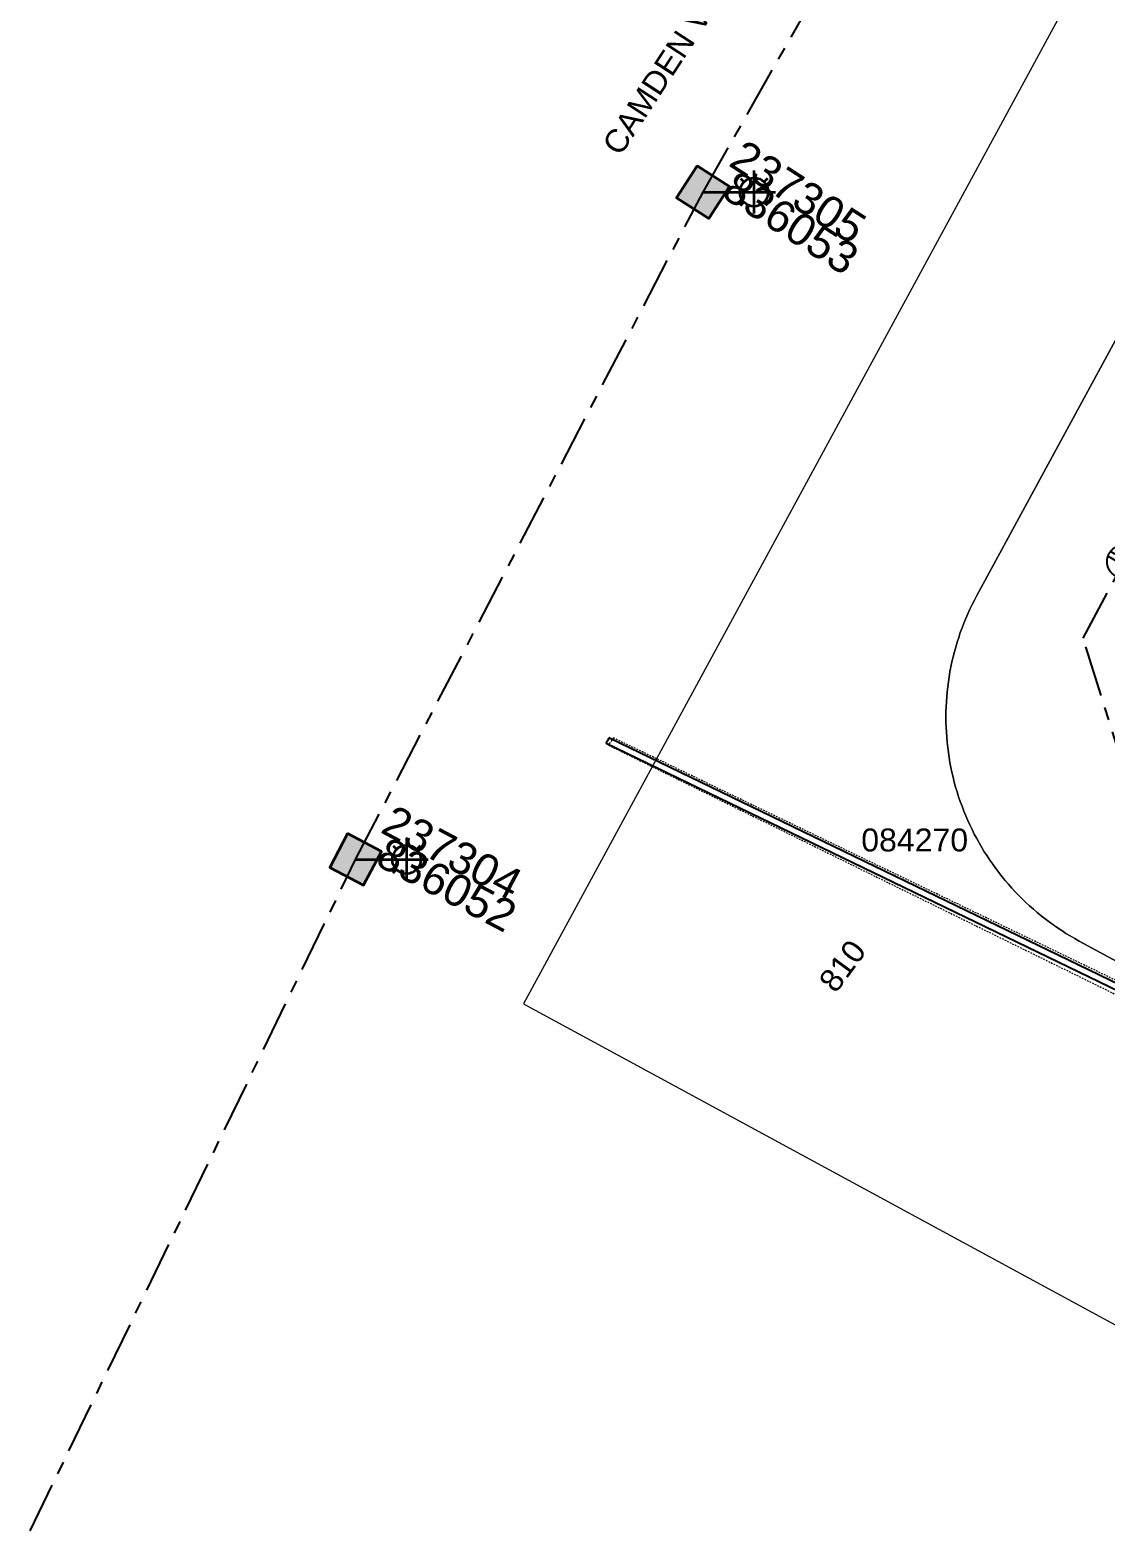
# Model space of a CAD drawing. Header units: metres. Extents: x 293418 to 294566, y 6233478 to 6234177.
# Drawn here: x 293417.8 to 293502.3, y 6233617.9 to 6233735.8 of the extents above; entities that cross this region are included whole.
import ezdxf
from ezdxf.enums import TextEntityAlignment as Align

# ---------------------------------------------------------------- set-up
doc = ezdxf.new("R2010")
doc.units = ezdxf.units.M
for name, pattern in [('Cable Exist UG', [7, 4, -1, 1, -1]), ('DASHED', [19.05, 12.7, -6.35]), ('HIDDEN2', [0.1875, 0.125, -0.0625])]:
    doc.linetypes.add(name, pattern=pattern)
doc.layers.get('0').update_dxf_attribs({"color": 6})
for name, color, linetype, lineweight in [('_User_LV_Exist', 5, 'Continuous', 35), ('Cadastre Land Parcels_SP_EXT', 118, 'Continuous', 15), ('Cadastre Other Property_SP_EXT', 138, 'DASHED', 15), ('Cadastre Roads_SP_EXT', 218, 'Continuous', 15), ('Mains_LV_EXT', 163, 'Continuous', 25), ('Mains_SL_EXT', 131, 'Continuous', 25)]:
    doc.layers.add(name, color=color, linetype=linetype, lineweight=lineweight)
for name, color, linetype in [('Duct_SP_EXT', 30, 'Continuous'), ('Equip_LV_EXT', 7, 'Continuous'), ('Equip_SP_SL_EXT', 7, 'Continuous'), ('SupportsUG_SP_LV_SL_EXT', 7, 'Continuous')]:
    doc.layers.add(name, color=color, linetype=linetype)
doc.layers.add('Features_HIDE', color=1, linetype='Continuous', plot=False)
doc.styles.add('COLUMN_LABEL', font='arial.ttf', dxfattribs={"height": 2})
doc.styles.add('iecARIAL', font='arial.ttf', dxfattribs={"height": 2})
doc.styles.add('POLE_LABEL', font='arial.ttf', dxfattribs={"height": 2})
doc.styles.add('SL_LABEL', font='arial.ttf', dxfattribs={"height": 2})
doc.styles.get("Standard").update_dxf_attribs({"font": 'arial.ttf'})

# ---------------------------------------------------------------- blocks, each defined once
blk = doc.blocks.new('SL_LANTERN_EXT')
at = {"flags": 9}
for tag, p in [('LRATECODE', (-7.4, 0)), ('LOUTREACHVOCAB', (-7.2, 0)), ('LOUTREACH', (-7, 0)), ('LANTNUMBER', (-6.6, 0)), ('LNEW', (-6.4, 0)), ('LMASTVOCAB', (-6.2, 0)), ('LMAST', (-6, 0)), ('LLAMPVOCAB', (-5.8, 0)), ('LLAMP', (-5.6, 0)), ('LEXIST', (-5.4, 0)), ('LCHARGE3PERCENT', (-5.2, 0)), ('LCHARGE3', (-5, 0)), ('LCHARGE2PERCENT', (-4.8, 0)), ('LCHARGE2', (-4.6, 0)), ('LCHARGE1PERCENT', (-4.4, 0)), ('LCHARGE1', (-4.2, 0)), ('LCATEGORY', (-4, 0)), ('LBRACKETVOCAB', (-3.8, 0)), ('LBRACKET', (-3.6, 0)), ('LKINGHEIGHT', (-3.4, 0)), ('CREPLACE', (-3.2, 0)), ('CREMOVE', (-3, 0)), ('CNUMBER', (-2.8, 0)), ('CNEW', (-2.6, 0)), ('CEXIST', (-2.4, 0)), ('USAGE', (-2.2, 0)), ('STATE', (-2, 0)), ('OWNED_BY', (-1.8, 0)), ('ORIENTATION', (-1.6, 0)), ('OPERATING_VOLTAGE', (-1.4, 0)), ('NO_PHASES', (-1.2, 0)), ('LANTERN_TYPE', (-1, 0)), ('LANTERN_PURPOSE', (-0.8, 0)), ('CONTROL_TYPE', (-0.6, 0)), ('CONSTRUCTED_VOLTAGE', (-0.4, 0))]:
    blk.add_attdef(tag, text='', height=0.001, rotation=270, dxfattribs=at).set_placement(p, align=Align.MIDDLE_LEFT)
at = {"style": 'SL_LABEL', "flags": 9}
blk.add_attdef('STREET_CODE', text='', height=0.001, rotation=270, dxfattribs=at).set_placement((0, 0), align=Align.MIDDLE_LEFT)
at = {"flags": 1}
blk.add_attdef('Z', (0, 0), '', height=0.001, rotation=270, dxfattribs=at)
at = {"width": 0.9}
blk.add_attdef('LNUMBER', text='', height=1, dxfattribs=at).set_placement((7, -1), align=Align.MIDDLE_LEFT)
at = {"flags": 9}
for tag, p in [('LREMOVE', (0, -7.6)), ('LREPLACE', (0, -7.8)), ('LTYPE', (0, -8)), ('LTYPEVOCAB', (0, -8.2)), ('LEGEND', (0, -8.4)), ('SUBURB', (0, -8.6)), ('STREETNAME', (0, -8.8)), ('LOCATION', (0, -9)), ('NOTES', (0, -9.2)), ('MAINTAINED_BY', (0, -9.86))]:
    blk.add_attdef(tag, text='', height=0.001, dxfattribs=at).set_placement(p, align=Align.MIDDLE_LEFT)
blk.add_attdef('OPERATED_BY', (0, -9.61), '', height=0.001, dxfattribs=at)
at = {"layer": 'Features_HIDE', "width": 0.9}
blk.add_attdef('ASSET_NUM', text='', height=1, dxfattribs=at).set_placement((7, 1), align=Align.MIDDLE_LEFT)
blk.add_wipeout([(5.69, 0), (5.06, -1.06), (4, -1.69), (2.94, -1.06), (2.31, 0), (2.94, 1.06), (4, 1.69), (5.06, 1.06)])
for p, q in [((4, 1.69), (4, 0)), ((0, 0), (4, 0)), ((2.94, 1.06), (3.2, 0.8)), ((5.06, 1.06), (4.8, 0.8)), ((2.94, -1.06), (3.2, -0.8)), ((4, 0), (5.69, 0)), ((4, 0), (4, -1.69)), ((5.06, -1.06), (4.8, -0.8))]:
    blk.add_line(p, q)
blk.add_circle((4, 0), 1.12)
blk = doc.blocks.new('LV_UG_LINKS_CLOSED_EXT')
at = {"layer": 'Equip_LV_EXT'}
for tag, flags, p in [('ACTUAL_STATUS', 9, (3, -2)), ('CONSTRUCTED_VOLTAGE', 9, (3, -2.2)), ('NO_PHASES', 9, (3, -2.4)), ('OPERATING_VOLTAGE', 9, (3, -2.6)), ('ORIENTATION', 9, (3, -2.8)), ('STATE', 9, (3, -3)), ('SWITCH_TYPE', 9, (3, -3.2)), ('USAGE', 9, (3, -3.4)), ('NOTES', 9, (3, -3.6)), ('OWNED_BY', 9, (3, -3.8)), ('OPERATED_BY', 9, (3, -4)), ('TYPE', 9, (3, -4.6)), ('Z', 1, (3, -4.8)), ('MAINTAINED_BY', 9, (3, -4.2)), ('NUMBER_OF_PHASES', 9, (3, -4.4))]:
    blk.add_attdef(tag, text='', height=0.2, dxfattribs=dict(at, flags=flags)).set_placement(p, align=Align.MIDDLE_LEFT)
blk.add_wipeout([(4, 1.25), (3.97, 1.25), (3.94, 1.25), (3.91, 1.25), (3.88, 1.24), (3.85, 1.24), (3.82, 1.24), (3.79, 1.23), (3.76, 1.23), (3.73, 1.22), (3.7, 1.21), (3.67, 1.2), (3.64, 1.2), (3.61, 1.19), (3.58, 1.18), (3.55, 1.17), (3.52, 1.15), (3.49, 1.14), (3.47, 1.13), (3.44, 1.12), (3.41, 1.1), (3.38, 1.09), (3.36, 1.07), (3.33, 1.06), (3.31, 1.04), (3.28, 1.02), (3.26, 1), (3.23, 0.99), (3.21, 0.97), (3.18, 0.95), (3.16, 0.93), (3.14, 0.91), (3.12, 0.88), (3.09, 0.86), (3.07, 0.84), (3.05, 0.82), (3.03, 0.79), (3.01, 0.77), (3, 0.74), (2.98, 0.72), (2.96, 0.69), (2.94, 0.67), (2.93, 0.64), (2.91, 0.62), (2.9, 0.59), (2.88, 0.56), (2.87, 0.53), (2.86, 0.51), (2.85, 0.48), (2.83, 0.45), (2.82, 0.42), (2.81, 0.39), (2.8, 0.36), (2.8, 0.33), (2.79, 0.3), (2.78, 0.27), (2.77, 0.24), (2.77, 0.21), (2.76, 0.18), (2.76, 0.15), (2.76, 0.12), (2.75, 0.09), (2.75, 0.06), (2.75, 0.03), (2.75, 0), (2.75, -0.03), (2.75, -0.06), (2.75, -0.09), (2.76, -0.12), (2.76, -0.15), (2.76, -0.18), (2.77, -0.21), (2.77, -0.24), (2.78, -0.27), (2.79, -0.3), (2.8, -0.33), (2.8, -0.36), (2.81, -0.39), (2.82, -0.42), (2.83, -0.45), (2.85, -0.48), (2.86, -0.51), (2.87, -0.53), (2.88, -0.56), (2.9, -0.59), (2.91, -0.62), (2.93, -0.64), (2.94, -0.67), (2.96, -0.69), (2.98, -0.72), (3, -0.74), (3.01, -0.77), (3.03, -0.79), (3.05, -0.82), (3.07, -0.84), (3.09, -0.86), (3.12, -0.88), (3.14, -0.91), (3.16, -0.93), (3.18, -0.95), (3.21, -0.97), (3.23, -0.99), (3.26, -1), (3.28, -1.02), (3.31, -1.04), (3.33, -1.06), (3.36, -1.07), (3.38, -1.09), (3.41, -1.1), (3.44, -1.12), (3.47, -1.13), (3.49, -1.14), (3.52, -1.15), (3.55, -1.17), (3.58, -1.18), (3.61, -1.19), (3.64, -1.2), (3.67, -1.2), (3.7, -1.21), (3.73, -1.22), (3.76, -1.23), (3.79, -1.23), (3.82, -1.24), (3.85, -1.24), (3.88, -1.24), (3.91, -1.25), (3.94, -1.25), (3.97, -1.25), (4, -1.25), (4.03, -1.25), (4.06, -1.25), (4.09, -1.25), (4.12, -1.24), (4.15, -1.24), (4.18, -1.24), (4.21, -1.23), (4.24, -1.23), (4.27, -1.22), (4.3, -1.21), (4.33, -1.2), (4.36, -1.2), (4.39, -1.19), (4.42, -1.18), (4.45, -1.17), (4.48, -1.15), (4.51, -1.14), (4.53, -1.13), (4.56, -1.12), (4.59, -1.1), (4.62, -1.09), (4.64, -1.07), (4.67, -1.06), (4.69, -1.04), (4.72, -1.02), (4.74, -1), (4.77, -0.99), (4.79, -0.97), (4.82, -0.95), (4.84, -0.93), (4.86, -0.91), (4.88, -0.88), (4.91, -0.86), (4.93, -0.84), (4.95, -0.82), (4.97, -0.79), (4.99, -0.77), (5, -0.74), (5.02, -0.72), (5.04, -0.69), (5.06, -0.67), (5.07, -0.64), (5.09, -0.62), (5.1, -0.59), (5.12, -0.56), (5.13, -0.53), (5.14, -0.51), (5.15, -0.48), (5.17, -0.45), (5.18, -0.42), (5.19, -0.39), (5.2, -0.36), (5.2, -0.33), (5.21, -0.3), (5.22, -0.27), (5.23, -0.24), (5.23, -0.21), (5.24, -0.18), (5.24, -0.15), (5.24, -0.12), (5.25, -0.09), (5.25, -0.06), (5.25, -0.03), (5.25, 0), (5.25, 0.03), (5.25, 0.06), (5.25, 0.09), (5.24, 0.12), (5.24, 0.15), (5.24, 0.18), (5.23, 0.21), (5.23, 0.24), (5.22, 0.27), (5.21, 0.3), (5.2, 0.33), (5.2, 0.36), (5.19, 0.39), (5.18, 0.42), (5.17, 0.45), (5.15, 0.48), (5.14, 0.51), (5.13, 0.53), (5.12, 0.56), (5.1, 0.59), (5.09, 0.62), (5.07, 0.64), (5.06, 0.67), (5.04, 0.69), (5.02, 0.72), (5, 0.74), (4.99, 0.77), (4.97, 0.79), (4.95, 0.82), (4.93, 0.84), (4.91, 0.86), (4.88, 0.88), (4.86, 0.91), (4.84, 0.93), (4.82, 0.95), (4.79, 0.97), (4.77, 0.99), (4.74, 1), (4.72, 1.02), (4.69, 1.04), (4.67, 1.06), (4.64, 1.07), (4.62, 1.09), (4.59, 1.1), (4.56, 1.12), (4.53, 1.13), (4.51, 1.14), (4.48, 1.15), (4.45, 1.17), (4.42, 1.18), (4.39, 1.19), (4.36, 1.2), (4.33, 1.2), (4.3, 1.21), (4.27, 1.22), (4.24, 1.23), (4.21, 1.23), (4.18, 1.24), (4.15, 1.24), (4.12, 1.24), (4.09, 1.25), (4.06, 1.25), (4.03, 1.25)]).dxf.layer = 'Equip_LV_EXT'
for p, q in [((3.79, 1.23), (3.79, -1.23)), ((4.21, 1.23), (4.21, -1.23))]:
    blk.add_line(p, q, dxfattribs=at)
at = {"layer": 'Equip_LV_EXT', "flags": 128}
blk.add_lwpolyline([(4, 1.25), (3.97, 1.25), (3.94, 1.25), (3.91, 1.25), (3.88, 1.24), (3.85, 1.24), (3.82, 1.24), (3.79, 1.23), (3.76, 1.23), (3.73, 1.22), (3.7, 1.21), (3.67, 1.2), (3.64, 1.2), (3.61, 1.19), (3.58, 1.18), (3.55, 1.17), (3.52, 1.15), (3.49, 1.14), (3.47, 1.13), (3.44, 1.12), (3.41, 1.1), (3.38, 1.09), (3.36, 1.07), (3.33, 1.06), (3.31, 1.04), (3.28, 1.02), (3.26, 1), (3.23, 0.99), (3.21, 0.97), (3.18, 0.95), (3.16, 0.93), (3.14, 0.91), (3.12, 0.88), (3.09, 0.86), (3.07, 0.84), (3.05, 0.82), (3.03, 0.79), (3.01, 0.77), (3, 0.74), (2.98, 0.72), (2.96, 0.69), (2.94, 0.67), (2.93, 0.64), (2.91, 0.62), (2.9, 0.59), (2.88, 0.56), (2.87, 0.53), (2.86, 0.51), (2.85, 0.48), (2.83, 0.45), (2.82, 0.42), (2.81, 0.39), (2.8, 0.36), (2.8, 0.33), (2.79, 0.3), (2.78, 0.27), (2.77, 0.24), (2.77, 0.21), (2.76, 0.18), (2.76, 0.15), (2.76, 0.12), (2.75, 0.09), (2.75, 0.06), (2.75, 0.03), (2.75, 0), (2.75, -0.03), (2.75, -0.06), (2.75, -0.09), (2.76, -0.12), (2.76, -0.15), (2.76, -0.18), (2.77, -0.21), (2.77, -0.24), (2.78, -0.27), (2.79, -0.3), (2.8, -0.33), (2.8, -0.36), (2.81, -0.39), (2.82, -0.42), (2.83, -0.45), (2.85, -0.48), (2.86, -0.51), (2.87, -0.53), (2.88, -0.56), (2.9, -0.59), (2.91, -0.62), (2.93, -0.64), (2.94, -0.67), (2.96, -0.69), (2.98, -0.72), (3, -0.74), (3.01, -0.77), (3.03, -0.79), (3.05, -0.82), (3.07, -0.84), (3.09, -0.86), (3.12, -0.88), (3.14, -0.91), (3.16, -0.93), (3.18, -0.95), (3.21, -0.97), (3.23, -0.99), (3.26, -1), (3.28, -1.02), (3.31, -1.04), (3.33, -1.06), (3.36, -1.07), (3.38, -1.09), (3.41, -1.1), (3.44, -1.12), (3.47, -1.13), (3.49, -1.14), (3.52, -1.15), (3.55, -1.17), (3.58, -1.18), (3.61, -1.19), (3.64, -1.2), (3.67, -1.2), (3.7, -1.21), (3.73, -1.22), (3.76, -1.23), (3.79, -1.23), (3.82, -1.24), (3.85, -1.24), (3.88, -1.24), (3.91, -1.25), (3.94, -1.25), (3.97, -1.25), (4, -1.25), (4.03, -1.25), (4.06, -1.25), (4.09, -1.25), (4.12, -1.24), (4.15, -1.24), (4.18, -1.24), (4.21, -1.23), (4.24, -1.23), (4.27, -1.22), (4.3, -1.21), (4.33, -1.2), (4.36, -1.2), (4.39, -1.19), (4.42, -1.18), (4.45, -1.17), (4.48, -1.15), (4.51, -1.14), (4.53, -1.13), (4.56, -1.12), (4.59, -1.1), (4.62, -1.09), (4.64, -1.07), (4.67, -1.06), (4.69, -1.04), (4.72, -1.02), (4.74, -1), (4.77, -0.99), (4.79, -0.97), (4.82, -0.95), (4.84, -0.93), (4.86, -0.91), (4.88, -0.88), (4.91, -0.86), (4.93, -0.84), (4.95, -0.82), (4.97, -0.79), (4.99, -0.77), (5, -0.74), (5.02, -0.72), (5.04, -0.69), (5.06, -0.67), (5.07, -0.64), (5.09, -0.62), (5.1, -0.59), (5.12, -0.56), (5.13, -0.53), (5.14, -0.51), (5.15, -0.48), (5.17, -0.45), (5.18, -0.42), (5.19, -0.39), (5.2, -0.36), (5.2, -0.33), (5.21, -0.3), (5.22, -0.27), (5.23, -0.24), (5.23, -0.21), (5.24, -0.18), (5.24, -0.15), (5.24, -0.12), (5.25, -0.09), (5.25, -0.06), (5.25, -0.03), (5.25, 0), (5.25, 0.03), (5.25, 0.06), (5.25, 0.09), (5.24, 0.12), (5.24, 0.15), (5.24, 0.18), (5.23, 0.21), (5.23, 0.24), (5.22, 0.27), (5.21, 0.3), (5.2, 0.33), (5.2, 0.36), (5.19, 0.39), (5.18, 0.42), (5.17, 0.45), (5.15, 0.48), (5.14, 0.51), (5.13, 0.53), (5.12, 0.56), (5.1, 0.59), (5.09, 0.62), (5.07, 0.64), (5.06, 0.67), (5.04, 0.69), (5.02, 0.72), (5, 0.74), (4.99, 0.77), (4.97, 0.79), (4.95, 0.82), (4.93, 0.84), (4.91, 0.86), (4.88, 0.88), (4.86, 0.91), (4.84, 0.93), (4.82, 0.95), (4.79, 0.97), (4.77, 0.99), (4.74, 1), (4.72, 1.02), (4.69, 1.04), (4.67, 1.06), (4.64, 1.07), (4.62, 1.09), (4.59, 1.1), (4.56, 1.12), (4.53, 1.13), (4.51, 1.14), (4.48, 1.15), (4.45, 1.17), (4.42, 1.18), (4.39, 1.19), (4.36, 1.2), (4.33, 1.2), (4.3, 1.21), (4.27, 1.22), (4.24, 1.23), (4.21, 1.23), (4.18, 1.24), (4.15, 1.24), (4.12, 1.24), (4.09, 1.25), (4.06, 1.25), (4.03, 1.25)], close=True, dxfattribs=at)
blk = doc.blocks.new('COLUMN_EXT')
blk.add_hatch(color=256).paths.add_polyline_path([(1.5, -1.5), (1.5, 1.5), (-1.5, 1.5), (-1.5, -1.5)])
blk.add_lwpolyline([(1.5, 1.5), (-1.5, 1.5), (-1.5, -1.5), (1.5, -1.5)], close=True)
at = {"flags": 9}
for tag, p in [('STREETNAME', (-1.81, 1.6)), ('LOCATION', (-1.81, 1.4)), ('SUBURB', (-1.81, 1.8)), ('LEGEND', (-1.81, 1.2)), ('NOTES', (-1.81, 2)), ('COLUMN_TYPE', (-1.81, 0.4)), ('OWNED_BY', (-1.81, 0.6)), ('USAGE', (-1.81, 1)), ('STATE', (-1.81, 0.8))]:
    blk.add_attdef(tag, text='', height=0.2, rotation=180, dxfattribs=at).set_placement(p, align=Align.MIDDLE_LEFT)
at = {"flags": 1}
blk.add_attdef('Z', (-1.81, 2.35), '', height=0.2, rotation=180, dxfattribs=at)
at = {"flags": 9}
for tag, style, p in [('STRUCTURE_PLANT_NUMBER', 'POLE_LABEL', (-1.81, -0.03)), ('STREET_CODE', 'COLUMN_LABEL', (-1.81, 0.2))]:
    blk.add_attdef(tag, text='', height=0.2, rotation=180, dxfattribs=dict(at, style=style)).set_placement(p, align=Align.MIDDLE_LEFT)
at = {"style": 'COLUMN_LABEL', "width": 0.9, "flags": 8}
blk.add_attdef('ASSET_NUM', text='', height=2, rotation=270, dxfattribs=at).set_placement((2, -4), align=Align.MIDDLE_LEFT)

msp = doc.modelspace()

# ---------------------------------------------------------------- linework, layer by layer
at = {"layer": 'Cadastre Land Parcels_SP_EXT', "linetype": 'Continuous'}
for points in [[(293552.157, 6233835.502), (293456.555, 6233659.311), (293515.015, 6233627.59)], [(293509.272, 6233659.312), (293500.175, 6233664.251), (293499.827, 6233664.445), (293499.483, 6233664.645), (293499.144, 6233664.851), (293498.808, 6233665.066), (293498.477, 6233665.286), (293498.15, 6233665.512), (293497.828, 6233665.746), (293497.511, 6233665.986), (293497.198, 6233666.231), (293496.89, 6233666.483), (293496.588, 6233666.741), (293496.291, 6233667.005), (293495.998, 6233667.275), (293495.711, 6233667.551), (293495.43, 6233667.832), (293495.155, 6233668.119), (293494.885, 6233668.412), (293494.622, 6233668.709), (293494.363, 6233669.012), (293494.111, 6233669.32), (293493.866, 6233669.633), (293493.626, 6233669.95), (293493.394, 6233670.272), (293493.167, 6233670.599), (293492.947, 6233670.931), (293492.734, 6233671.266), (293492.527, 6233671.606), (293492.327, 6233671.95), (293492.134, 6233672.298), (293491.948, 6233672.649), (293491.769, 6233673.004), (293491.597, 6233673.363), (293491.433, 6233673.725), (293491.275, 6233674.09), (293491.124, 6233674.458), (293490.982, 6233674.83), (293490.846, 6233675.204), (293490.718, 6233675.58), (293490.598, 6233675.959), (293490.484, 6233676.34), (293490.379, 6233676.723), (293490.282, 6233677.109), (293490.192, 6233677.497), (293490.109, 6233677.886), (293490.035, 6233678.277), (293489.968, 6233678.669), (293489.909, 6233679.062), (293489.858, 6233679.456), (293489.815, 6233679.851), (293489.779, 6233680.247), (293489.752, 6233680.645), (293489.732, 6233681.042), (293489.72, 6233681.44), (293489.717, 6233681.837), (293489.721, 6233682.234), (293489.732, 6233682.632), (293489.753, 6233683.03), (293489.78, 6233683.426), (293489.816, 6233683.822), (293489.86, 6233684.218), (293489.911, 6233684.612), (293489.97, 6233685.005), (293490.037, 6233685.397), (293490.112, 6233685.788), (293490.195, 6233686.177), (293490.285, 6233686.565), (293490.383, 6233686.95), (293490.488, 6233687.333), (293490.602, 6233687.714), (293490.723, 6233688.093), (293490.85, 6233688.47), (293490.986, 6233688.844), (293491.13, 6233689.215), (293491.28, 6233689.583), (293491.438, 6233689.948), (293491.603, 6233690.309), (293491.776, 6233690.668), (293491.954, 6233691.023), (293492.141, 6233691.375), (293564.58, 6233824.783)]]:
    msp.add_lwpolyline(points, dxfattribs=at)
at = {"layer": 'Cadastre Other Property_SP_EXT', "linetype": 'HIDDEN2'}
msp.add_lwpolyline([(293507.826, 6233657.703), (293508.323, 6233658.624), (293463.623, 6233680.198), (293463.231, 6233679.628), (293507.826, 6233657.703)], close=True, dxfattribs=at)
at = {"layer": 'Cadastre Roads_SP_EXT', "linetype": 'Continuous'}
msp.add_lwpolyline([(293564.58, 6233824.783), (293492.141, 6233691.375), (293491.954, 6233691.023), (293491.776, 6233690.668), (293491.603, 6233690.309), (293491.438, 6233689.948), (293491.28, 6233689.583), (293491.13, 6233689.215), (293490.986, 6233688.844), (293490.85, 6233688.47), (293490.723, 6233688.093), (293490.602, 6233687.714), (293490.489, 6233687.333), (293490.383, 6233686.95), (293490.285, 6233686.565), (293490.195, 6233686.177), (293490.112, 6233685.788), (293490.037, 6233685.397), (293489.97, 6233685.005), (293489.911, 6233684.612), (293489.86, 6233684.218), (293489.816, 6233683.822), (293489.78, 6233683.426), (293489.753, 6233683.03), (293489.732, 6233682.633), (293489.721, 6233682.234), (293489.717, 6233681.837), (293489.72, 6233681.44), (293489.732, 6233681.042), (293489.752, 6233680.645), (293489.779, 6233680.247), (293489.815, 6233679.851), (293489.858, 6233679.456), (293489.909, 6233679.062), (293489.968, 6233678.669), (293490.035, 6233678.276), (293490.109, 6233677.886), (293490.192, 6233677.497), (293490.282, 6233677.109), (293490.379, 6233676.723), (293490.484, 6233676.34), (293490.598, 6233675.959), (293490.718, 6233675.58), (293490.846, 6233675.204), (293490.982, 6233674.83), (293491.124, 6233674.458), (293491.275, 6233674.09), (293491.433, 6233673.725), (293491.597, 6233673.363), (293491.769, 6233673.004), (293491.948, 6233672.649), (293492.134, 6233672.298), (293492.327, 6233671.95), (293492.527, 6233671.606), (293492.734, 6233671.266), (293492.947, 6233670.931), (293493.167, 6233670.599), (293493.394, 6233670.272), (293493.626, 6233669.95), (293493.866, 6233669.633), (293494.112, 6233669.32), (293494.363, 6233669.012), (293494.622, 6233668.71), (293494.885, 6233668.412), (293495.155, 6233668.119), (293495.43, 6233667.832), (293495.711, 6233667.551), (293495.998, 6233667.275), (293496.291, 6233667.005), (293496.588, 6233666.741), (293496.89, 6233666.483), (293497.198, 6233666.231), (293497.511, 6233665.986), (293497.828, 6233665.746), (293498.151, 6233665.512), (293498.477, 6233665.285), (293498.808, 6233665.066), (293499.144, 6233664.851), (293499.483, 6233664.645), (293499.827, 6233664.445), (293500.175, 6233664.251), (293509.272, 6233659.312)], dxfattribs=at)
at = {"layer": 'Duct_SP_EXT'}
for p, q in [((293463.049, 6233679.759), (293463.153, 6233679.975)), ((293507.243, 6233658.375), (293463.049, 6233679.759)), ((293463.258, 6233680.191), (293463.153, 6233679.975)), ((293507.451, 6233658.807), (293463.258, 6233680.191))]:
    msp.add_line(p, q, dxfattribs=at)
at = {"layer": 'Mains_SL_EXT', "linetype": 'Cable Exist UG'}
for points in [[(293470.653, 6233723.053), (293500.23, 6233775.035)], [(293443.386, 6233670.654), (293470.653, 6233723.053)], [(293417.828, 6233617.929), (293443.386, 6233670.654)]]:
    msp.add_lwpolyline(points, dxfattribs=at)

# ---------------------------------------------------------------- texts
at = {"layer": 'Cadastre Other Property_SP_EXT'}
msp.add_text('084270', height=1.8, dxfattribs=at).set_placement((293483.073, 6233671.284))
at = {"layer": 'Cadastre Roads_SP_EXT'}
msp.add_text('CAMDEN VALLEY WAY', height=1.8, rotation=56.89972, dxfattribs=at).set_placement((293464.159, 6233725.804))
at = {"layer": 'Features_HIDE'}
msp.add_text('810', height=1.8, rotation=53.61565, dxfattribs=at).set_placement((293481.074, 6233660.08))

# ---------------------------------------------------------------- next in the draw order: block references
at = {"layer": 'Equip_LV_EXT', "rotation": 240.1618943185635}
msp.add_blockref('LV_UG_LINKS_CLOSED_EXT', (293505.584, 6233697.512), dxfattribs=at)
at = {"layer": 'Equip_SP_SL_EXT'}
ref = msp.add_blockref('SL_LANTERN_EXT', (293470.654, 6233723.053), dxfattribs=at)
ref.add_attrib('ASSET_NUM', '237305', dxfattribs={"layer": '0', "height": 2.5, "rotation": 327.17146, "style": 'iecARIAL'}).set_placement((293472.154, 6233724.553), align=Align.BOTTOM_LEFT)
ref = msp.add_blockref('SL_LANTERN_EXT', (293443.386, 6233670.654), dxfattribs=at)
ref.add_attrib('ASSET_NUM', '237304', dxfattribs={"layer": '0', "height": 2.5, "rotation": 332.1759, "style": 'iecARIAL'}).set_placement((293444.886, 6233672.154), align=Align.BOTTOM_LEFT)

# ---------------------------------------------------------------- next in the draw order: linework, layer by layer
at = {"layer": 'Mains_LV_EXT', "linetype": 'Cable Exist UG'}
msp.add_lwpolyline([(293527.042, 6233670.981), (293522.997, 6233668.497), (293522.997, 6233668.497), (293508.033, 6233676.983), (293506.217, 6233675.65), (293506.217, 6233675.65), (293503.999, 6233676.853), (293500.49, 6233688.028), (293506.021, 6233698.323), (293508.596, 6233698.861)], dxfattribs=at)

# ---------------------------------------------------------------- next in the draw order: block references
at = {"layer": 'SupportsUG_SP_LV_SL_EXT'}
ref = msp.add_blockref('COLUMN_EXT', (293470.653, 6233723.053), dxfattribs=dict(at, rotation=57.17145842826217))
ref.add_attrib('ASSET_NUM', '836053', dxfattribs={"layer": '0', "height": 2.5, "rotation": 327.17146, "style": 'COLUMN_LABEL'}).set_placement((293472.653, 6233723.803), align=Align.MIDDLE_LEFT)
ref = msp.add_blockref('COLUMN_EXT', (293443.386, 6233670.654), dxfattribs=dict(at, rotation=62.17590371733973))
ref.add_attrib('ASSET_NUM', '836052', dxfattribs={"layer": '0', "height": 2.5, "rotation": 332.1759, "style": 'COLUMN_LABEL'}).set_placement((293445.386, 6233671.404), align=Align.MIDDLE_LEFT)

# ---------------------------------------------------------------- next in the draw order: block references
at = {"layer": '_User_LV_Exist'}
ref = msp.add_blockref('SL_LANTERN_EXT', (293470.654, 6233723.053), dxfattribs=at)
ref.add_attrib('ASSET_NUM', '237305', dxfattribs={"layer": '0', "height": 2.5, "rotation": 327.17146, "style": 'iecARIAL'}).set_placement((293472.154, 6233724.553), align=Align.BOTTOM_LEFT)
ref = msp.add_blockref('SL_LANTERN_EXT', (293443.386, 6233670.654), dxfattribs=at)
ref.add_attrib('ASSET_NUM', '237304', dxfattribs={"layer": '0', "height": 2.5, "rotation": 332.1759, "style": 'iecARIAL'}).set_placement((293444.886, 6233672.154), align=Align.BOTTOM_LEFT)

# ---------------------------------------------------------------- next in the draw order: block references
ref = msp.add_blockref('COLUMN_EXT', (293470.653, 6233723.053), dxfattribs=dict(at, rotation=57.17145842826217))
ref.add_attrib('ASSET_NUM', '836053', dxfattribs={"layer": '0', "height": 2.5, "rotation": 327.17146, "style": 'COLUMN_LABEL'}).set_placement((293472.653, 6233723.803), align=Align.MIDDLE_LEFT)
ref = msp.add_blockref('COLUMN_EXT', (293443.386, 6233670.654), dxfattribs=dict(at, rotation=62.17590371733973))
ref.add_attrib('ASSET_NUM', '836052', dxfattribs={"layer": '0', "height": 2.5, "rotation": 332.1759, "style": 'COLUMN_LABEL'}).set_placement((293445.386, 6233671.404), align=Align.MIDDLE_LEFT)

doc.saveas('drawing.dxf')
